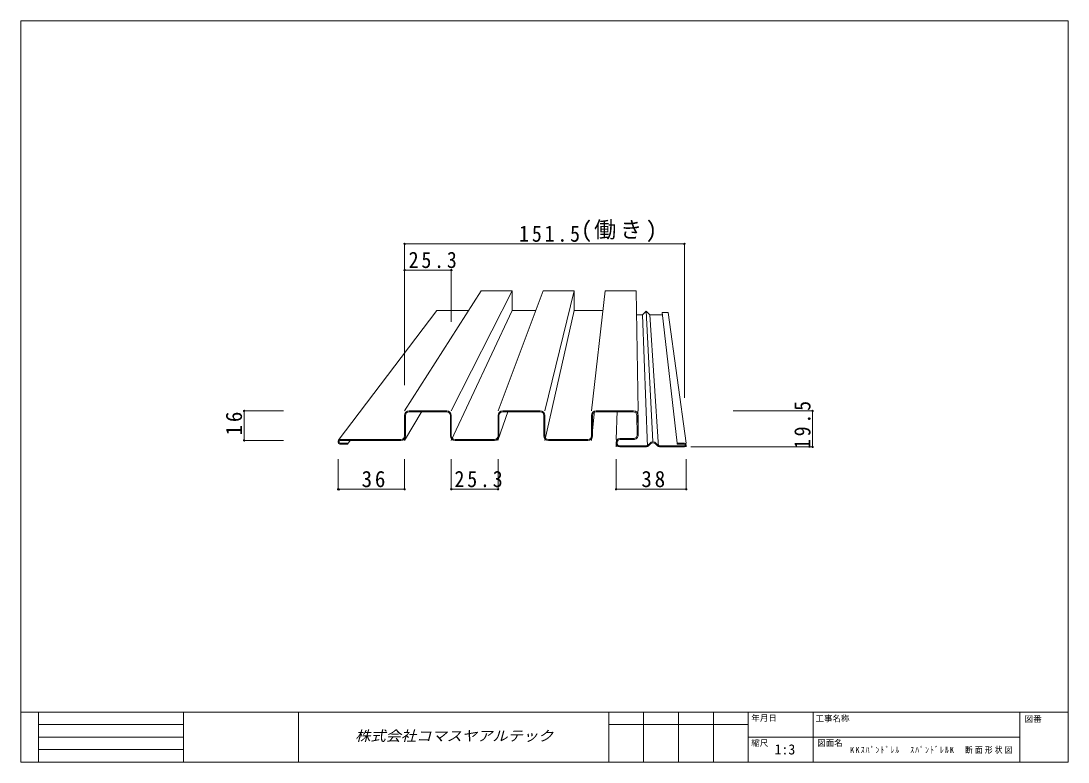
# Model space of a CAD drawing. Units: millimetres, scale not verified, with parts at other scales. Extents: x -567 to 567, y -401 to 401.
import ezdxf
from ezdxf.enums import TextEntityAlignment as Align

# ---------------------------------------------------------------- set-up
doc = ezdxf.new("R2010")
doc.units = ezdxf.units.MM
doc.header["$LTSCALE"] = 3
doc.header["$PDMODE"] = 32
doc.header["$PDSIZE"] = 1.5
doc.layers.add('0-0_0', color=5, linetype='Continuous', lineweight=18)
doc.layers.add('0-3_LAYER004', color=7, linetype='Continuous', lineweight=18)
doc.styles.add('HG丸ｺﾞｼｯｸM-PRO', font='')
doc.styles.add('ＭＳ ゴシック', font='')
doc.styles.get('HG丸ｺﾞｼｯｸM-PRO').set_extended_font_data('HG丸ｺﾞｼｯｸM-PRO')
doc.styles.get('ＭＳ ゴシック').set_extended_font_data('MS Gothic')

msp = doc.modelspace()

# ---------------------------------------------------------------- linework, layer by layer
at = {"layer": '0-0_0', "color": 4}
for p, q in [((-151.5, 159.739), (151.5, 159.739)), ((-151.5, 159.739), (-151.5, 6.729)), ((151.5, 159.739), (151.5, -6.757)), ((-151.5, 155.52), (-151.5, 75.438)), ((-151.5, 144.205), (-151.5, 118.822)), ((-151.5, 131.365), (-100.9, 131.365)), ((-151.5, 131.365), (-151.5, 75.438)), ((-100.9, 131.365), (-100.9, 75.438)), ((-151.5, 122.249), (-151.5, 98.195)), ((-325.332, -52.967), (-325.332, -20.967)), ((-325.332, -20.967), (-282.679, -20.967)), ((290.31, -20.967), (204.463, -20.967)), ((290.31, -59.967), (290.31, -20.967)), ((-325.332, -52.967), (-282.679, -52.967)), ((290.31, -59.967), (158.461, -59.967)), ((290.31, -59.967), (204.463, -59.967)), ((-223.5, -105.739), (-223.5, -73.045)), ((-151.5, -105.739), (-151.5, -73.045)), ((-100.9, -105.739), (-100.9, -73.045)), ((-50.3, -105.739), (-50.3, -73.045)), ((77.5, -105.739), (77.5, -73.045)), ((153.5, -105.739), (153.5, -73.045)), ((-223.5, -105.739), (-151.5, -105.739)), ((-100.9, -105.739), (-50.3, -105.739)), ((77.5, -105.739), (153.5, -105.739))]:
    msp.add_line(p, q, dxfattribs=at)
at = {"layer": '0-0_0', "color": 7}
for p, q in [((-151.5, -20.967), (-68.693, 108.768)), ((-100.9, -20.967), (-35.08, 108.768)), ((-68.693, 108.768), (-35.08, 108.768)), ((-1.468, 108.768), (-50.3, -20.967)), ((-35.08, 108.768), (-35.08, 87.511)), ((-1.468, 108.768), (32.145, 108.768)), ((0.3, -20.967), (32.145, 108.768)), ((32.145, 108.768), (32.145, 87.511)), ((65.757, 108.768), (50.9, -20.967)), ((65.757, 108.768), (99.37, 108.768)), ((101.5, -20.967), (99.37, 108.768)), ((-116.521, 87.511), (-223.5, -52.967)), ((-116.521, 87.511), (-82.261, 87.511)), ((-35.08, 87.511), (-100.9, -52.967)), ((-35.08, 87.511), (-9.469, 87.511)), ((32.145, 87.511), (0.3, -52.967)), ((32.145, 87.511), (63.323, 87.511)), ((99.795, 82.861), (106.012, 82.861)), ((109.998, 86.846), (106.012, 82.861)), ((111.5, -59.967), (106.012, 82.861)), ((109.998, 86.846), (113.984, 82.861)), ((109.998, 86.846), (117.5, -53.967)), ((113.984, 82.861), (127.574, 82.861)), ((113.984, 82.861), (123.5, -59.967)), ((143.5, -55.967), (127.269, 85.518)), ((-132.637, -20.967), (-151.5, -52.967)), ((-50.364, -52.967), (-39.235, -20.967)), ((50.9, -52.967), (54.284, -20.967)), ((77.5, -51.967), (78.811, -20.967)), ((101.423, -46.891), (101.029, -20.967)), ((-213.5, -56.967), (-210.577, -52.967)), ((77.5, -59.967), (77.832, -51.967)), ((153.5, -59.967), (152.951, -55.967)), ((-391.077, -346.95), (-391.077, -400.95))]:
    msp.add_line(p, q, dxfattribs=at)
at = {"layer": '0-0_0'}
for p, q in [((-146.5, -20.967), (-105.9, -20.967)), ((-105.9, -21.967), (-146.5, -21.967)), ((-45.3, -20.967), (-4.7, -20.967)), ((-4.7, -21.967), (-45.3, -21.967)), ((55.9, -20.967), (96.5, -20.967)), ((96.104, -21.967), (55.9, -21.967)), ((-151.5, -47.967), (-151.5, -25.967)), ((-150.5, -25.967), (-150.5, -47.967)), ((-101.9, -25.967), (-101.9, -47.967)), ((-100.9, -47.967), (-100.9, -25.967)), ((-50.3, -47.967), (-50.3, -25.967)), ((-49.3, -25.967), (-49.3, -47.967)), ((-0.7, -25.967), (-0.7, -47.967)), ((0.3, -47.967), (0.3, -25.967)), ((50.9, -47.967), (50.9, -25.967)), ((51.9, -25.967), (51.9, -47.967)), ((100.104, -25.906), (100.423, -46.906)), ((101.5, -25.967), (101.5, -46.891)), ((-223.5, -54.967), (-223.5, -53.967)), ((-222.5, -54.967), (-222.5, -53.967)), ((-221.5, -51.967), (-155.5, -51.967)), ((-221.5, -52.967), (-155.5, -52.967)), ((-221.5, -55.967), (-213.5, -55.967)), ((-213.5, -55.967), (-213.5, -56.967)), ((-54.3, -51.967), (-96.9, -51.967)), ((46.9, -51.967), (4.3, -51.967)), ((4.3, -52.967), (46.9, -52.967)), ((77.5, -55.967), (77.5, -54.967)), ((78.672, -55.843), (78.714, -54.843)), ((96.423, -50.967), (81.5, -50.967)), ((96.423, -51.967), (81.711, -51.967)), ((113.964, -56.088), (112.257, -57.796)), ((121.036, -56.088), (122.743, -57.796)), ((151.5, -55.967), (143.5, -55.967)), ((143.5, -55.967), (143.5, -56.967)), ((-221.5, -56.967), (-213.5, -56.967)), ((81.5, -59.967), (109.429, -59.967)), ((81.669, -58.967), (109.429, -58.967)), ((112.964, -58.503), (114.672, -56.796)), ((122.036, -58.503), (120.328, -56.796)), ((125.571, -58.967), (151.5, -58.967)), ((125.571, -59.967), (151.5, -59.967)), ((151.5, -56.967), (143.5, -56.967))]:
    msp.add_line(p, q, dxfattribs=at)
at = {"layer": '0-0_0', "color": 7}
msp.add_lwpolyline([(127.269, 85.518), (133.912, 85.518), (153.5, -55.967)], dxfattribs=at)
at = {"layer": '0-0_0'}
msp.add_lwpolyline([(-96.9, -52.967), (-54.732, -52.967), (-54.3, -52.967)], dxfattribs=at)
for centre, radius, start, end in [((-146.5, -25.967), 5, 90, 180), ((-146.5, -25.967), 4, 90, 180), ((-105.9, -25.967), 5, 0, 90), ((-105.9, -25.967), 4, 0, 90), ((-45.3, -25.967), 5, 90, 180), ((-45.3, -25.967), 4, 90, 180), ((-4.7, -25.967), 5, 0, 90), ((-4.7, -25.967), 4, 0, 90), ((55.9, -25.967), 5, 90, 180), ((55.9, -25.967), 4, 90, 180), ((96.104, -25.967), 4, 0.87089, 90), ((96.5, -25.967), 5, 0, 90), ((-221.5, -53.967), 2, 90, 180), ((-221.5, -54.967), 2, 180, 270), ((-221.5, -53.967), 1, 90, 180), ((-221.5, -54.967), 1, 180, 270), ((-155.5, -47.967), 4, 270, 0), ((-155.5, -47.967), 5, 270, 0), ((-96.9, -47.967), 5, 180, 270), ((-96.9, -47.967), 4, 180, 270), ((-54.3, -47.967), 5, 270, 0), ((-54.3, -47.967), 4, 270, 0), ((4.3, -47.967), 5, 180, 270), ((4.3, -47.967), 4, 180, 270), ((46.9, -47.967), 5, 270, 0), ((46.9, -47.967), 4, 270, 0), ((81.5, -54.967), 4, 90, 180), ((81.5, -55.967), 4, 180, 270), ((81.669, -55.967), 3, 177.62374, 270), ((81.711, -54.967), 3, 90, 177.62374), ((96.423, -46.967), 5, 270, 0.87089), ((96.423, -46.967), 4, 270, 0.87089), ((117.5, -59.624), 5, 45, 135), ((117.5, -59.624), 4, 45, 135), ((151.5, -57.967), 2, 0, 90), ((109.429, -54.967), 4, 270, 315), ((109.429, -54.967), 5, 270, 315), ((125.571, -54.967), 5, 225, 270), ((125.571, -54.967), 4, 225, 270), ((151.5, -57.967), 1, 0, 90), ((151.5, -57.967), 2, 270, 0), ((151.5, -57.967), 1, 270, 0)]:
    msp.add_arc(centre, radius, start, end, dxfattribs=at)
at = {"layer": '0-0_0', "color": 4}
for p in [(-151.5, 159.739), (151.5, 159.739), (-151.5, 131.365), (-100.9, 131.365), (-325.332, -20.967), (290.31, -20.967), (-325.332, -52.967), (290.31, -59.967), (-223.5, -105.739), (-222.726, -105.977), (-151.5, -105.739), (-100.9, -105.739), (-50.3, -105.739), (77.5, -105.739), (153.5, -105.739)]:
    msp.add_point(p, dxfattribs=at)
at = {"layer": '0-3_LAYER004'}
for p, q in [((-567, -346.95), (567, -346.95)), ((-548.1, -346.95), (-548.1, -400.95)), ((-266.54, -346.95), (-266.54, -400.95)), ((69.525, -346.95), (69.525, -400.95)), ((107.325, -346.95), (107.325, -400.95)), ((145.125, -346.95), (145.125, -400.95)), ((182.925, -346.95), (182.925, -400.95)), ((220.725, -346.95), (220.725, -400.95)), ((290.925, -346.95), (290.925, -400.95)), ((514.857, -346.95), (514.857, -400.95)), ((-548.1, -360.45), (-391.077, -360.45)), ((220.725, -360.45), (69.525, -360.45)), ((-548.1, -373.95), (-391.077, -373.95)), ((514.857, -373.95), (220.725, -373.95)), ((-548.1, -387.45), (-391.077, -387.45))]:
    msp.add_line(p, q, dxfattribs=at)
msp.add_lwpolyline([(-567, 400.95), (567, 400.95), (567, -400.95), (-567, -400.95)], close=True, dxfattribs=at)

# ---------------------------------------------------------------- texts
at = {"layer": '0-0_0', "color": 3, "style": 'HG丸ｺﾞｼｯｸM-PRO', "oblique": 15, "width": 1.1}
msp.add_text('株式会社コマスヤアルテック', height=11, dxfattribs=at).set_placement((-205.007, -381.45), align=Align.BOTTOM_LEFT)
at = {"layer": '0-0_0', "color": 7, "attachment_point": 7, "style": 'ＭＳ ゴシック'}
for s, insert, char_height in [('\\T1.17;(働き)', (39.625, 161.739), 17.6), ('\\T1.28;\\W0.9;151.5', (-27.5, 161.739), 17.6), ('\\T1.28;\\W0.9;25.3', (-147.125, 133.365), 17.6), ('\\T1.27;\\W0.95;36', (-198.125, -103.739), 17.6), ('\\T1.28;\\W0.9;25.3', (-97.475, -103.739), 17.6), ('\\T1.27;\\W0.95;38', (104.875, -103.739), 17.6), ('\\T1.29;\\W0.9;KKｽﾊﾟﾝﾄﾞﾚﾙ\u3000ｽﾊﾟﾝﾄﾞﾚﾙK\u3000断面形状図', (331.012, -391.95), 6.598)]:
    msp.add_mtext(s, dxfattribs=dict(at, insert=insert, char_height=char_height))
at = {"layer": '0-0_0', "color": 7, "char_height": 17.6, "attachment_point": 7, "rotation": 90, "style": 'ＭＳ ゴシック'}
for s, insert in [('\\T1.28;\\W0.9;19.5', (288.31, -62.342)), ('\\T1.27;\\W0.95;16', (-327.332, -47.592))]:
    msp.add_mtext(s, dxfattribs=dict(at, insert=insert))
at = {"layer": '0-3_LAYER004', "style": 'ＭＳ ゴシック'}
for s, height, p in [('年月日', 6.598, (224, -358.65)), ('工事名称', 6.598, (293.4, -359.05)), ('図番', 6.598, (520, -359.55)), ('縮尺', 6.598, (223.9, -385.65)), ('1:3', 11, (249.15, -396.05)), ('図面名', 6.598, (295.3, -385.65))]:
    msp.add_text(s, height=height, dxfattribs=at).set_placement(p, align=Align.BOTTOM_LEFT)

doc.saveas('drawing.dxf')
